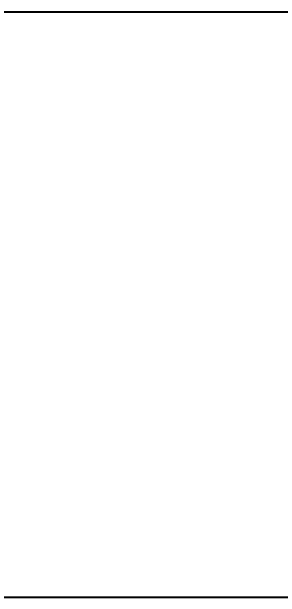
# Model space of a CAD drawing. Header units: millimetres. Extents: x 0 to 297, y 0 to 210.
# Drawn here: x 124.43 to 145.53, y 119.35 to 165.3 of the extents above; entities that cross this region are included whole.
import ezdxf

# ---------------------------------------------------------------- set-up
doc = ezdxf.new("R2010")
doc.units = ezdxf.units.MM
doc.layers.add('图框', color=7, linetype='Continuous')
doc.styles.add('SLDTEXTSTYLE0', font='TXT', dxfattribs={"width": 0.7})
doc.dimstyles.new('SLDDIMSTYLE0', dxfattribs={"dimtxt": 3.5, "dimasz": 4.08, "dimexe": 0, "dimexo": 0.0625, "dimgap": 0.875, "dimtad": 2, "dimlfac": 0.5, "dimrnd": 1e-09, "dimzin": 12, "dimdsep": 46, "dimtxsty": 'SLDTEXTSTYLE0', "dimsah": 1, "dimcen": 0.09, "dimadec": 0, "dimazin": 3, "dimtfac": 1, "dimtofl": 0, "dimtmove": 0, "dimatfit": 3, "dimfxl": 0, "dimfrac": 2, "dimtolj": 1, "dimtzin": 12, "dimarcsym": 0})

# ---------------------------------------------------------------- blocks, each defined once
blk = doc.blocks.new('_D')
at = {"layer": '图框'}
for p, q in [((122.824, 165.303), (264.953, 165.303)), ((262.953, 165.303), (262.953, 119.353)), ((122.824, 119.353), (264.953, 119.353))]:
    blk.add_line(p, q, dxfattribs=at)
for points in [[(262.953, 165.303), (262.445, 161.223), (263.461, 161.223)], [(262.953, 119.353), (263.461, 123.433), (262.445, 123.433)]]:
    blk.add_solid(points, dxfattribs=at)
at = {"layer": '图框', "insert": (258.441, 139.1), "char_height": 3.5, "attachment_point": 1, "rotation": 90, "style": 'SLDTEXTSTYLE0'}
blk.add_mtext('22.97', dxfattribs=at)

msp = doc.modelspace()

# ---------------------------------------------------------------- dimensions: what is measured, and where the dimension line sits
at = {"layer": '图框'}
dim = msp.add_linear_dim(base=(262.9527, 119.3533), p1=(122.8242, 165.3026), p2=(122.8242, 119.3533), angle=90, dimstyle='SLDDIMSTYLE0', dxfattribs=at)
dim.commit()
dim.dimension.update_dxf_attribs({"geometry": '_D', "text_midpoint": (262.9527, 142.9329), "dimtype": 160})

doc.saveas('drawing.dxf')
